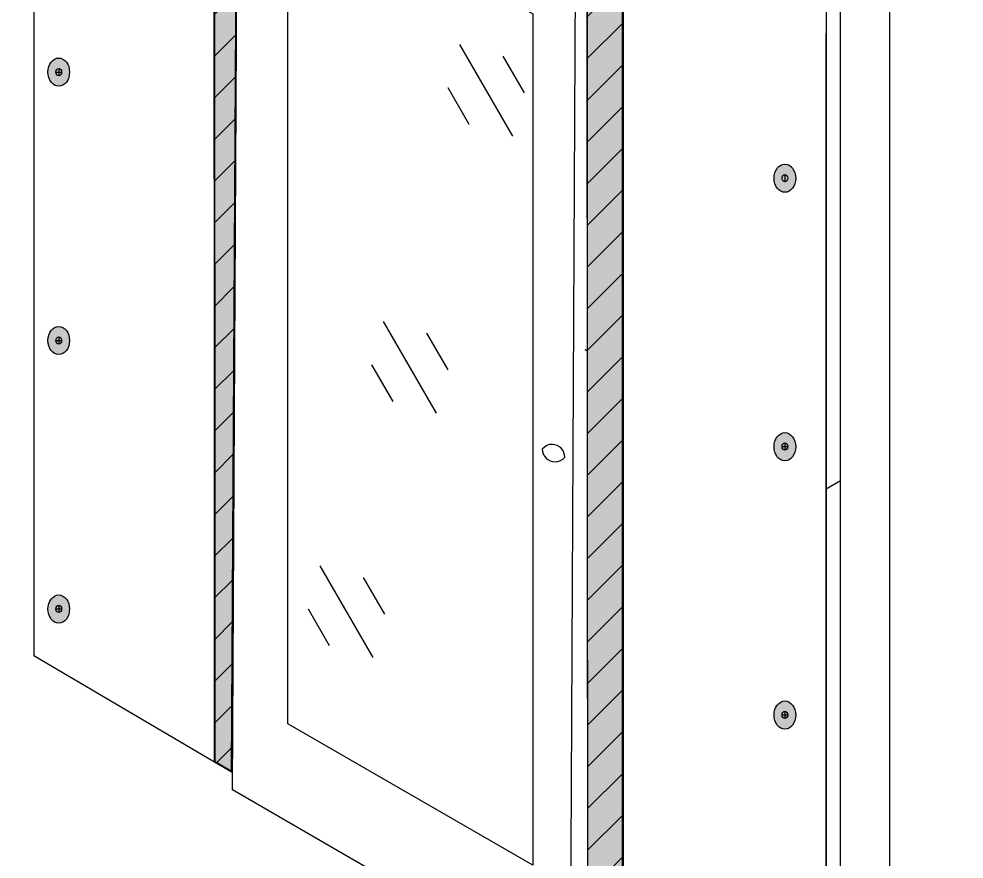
# Model space of a CAD drawing. Extents: x -1114 to 2135, y -829 to 1734.
# Drawn here: x 277.3 to 598, y 948 to 1233.1 of the extents above; entities that cross this region are included whole.
import ezdxf

# ---------------------------------------------------------------- set-up
doc = ezdxf.new("R2010")
doc.units = 0
doc.header["$MEASUREMENT"] = 0
for name, color, linetype, lineweight in [('.ATI-DETAIL', 7, 'Continuous', 0), ('.ATI-HATCH', 7, 'Continuous', 0), ('G-ANNO-TTLB', 7, 'Continuous', 0), ('Layer 12', 7, 'Continuous', 0), ('TYVEK', 7, 'Continuous', 0)]:
    doc.layers.add(name, color=color, linetype=linetype, lineweight=lineweight)
pattern_1 = [(45, (0, 0), (-7.07107, 7.07107), [])]

# ---------------------------------------------------------------- blocks, each defined once
blk = doc.blocks.new('Block_22')
at = {"layer": 'TYVEK', "color": 2, "lineweight": 18, "true_color": 0xffff00}
for points in [[(354.98, 1313.08)], [(354.98, 974.95)]]:
    blk.add_lwpolyline(points, dxfattribs=at)
blk = doc.blocks.new('Block_23')
at = {"layer": 'TYVEK', "color": 1, "lineweight": 25, "true_color": 0xff0000}
for points in [[(326.82, 995.36)], [(349.76, 982.68)]]:
    blk.add_lwpolyline(points, dxfattribs=at)
blk = doc.blocks.new('Block_34')
at = {"layer": 'TYVEK', "color": 3, "lineweight": 25, "true_color": 0x00ff00}
blk.add_line((464.3, 905.32), (349.71, 971.48), dxfattribs=at)
blk.add_lwpolyline([(349.76, 971.48), (351.53, 1310.93), (465.96, 1244.73), (464.35, 905.32)], dxfattribs=at)
blk = doc.blocks.new('Block_33')
at = {"layer": 'TYVEK', "color": 3, "lineweight": 25, "true_color": 0x00ff00}
for p, q in [((355.58, 1313.01), (351.53, 1310.93)), ((470, 1246.82), (465.96, 1244.73)), ((470.23, 908.61), (464.35, 905.32))]:
    blk.add_line(p, q, dxfattribs=at)
blk.add_lwpolyline([(355.58, 1313.01), (470, 1246.82), (470.17, 921.08)], dxfattribs=at)
at = {"layer": 'TYVEK'}
blk.add_blockref('Block_34', (0, 0), dxfattribs=at)
blk = doc.blocks.new('Block_32')
at = {"layer": 'TYVEK', "color": 3, "lineweight": 25, "true_color": 0x00ff00}
blk.add_lwpolyline([(368.46, 993.96), (368.46, 1282.87), (451.66, 1234.84), (451.66, 945.92)], close=True, dxfattribs=at)
for points in [[(462.45, 1084.35), (462.5, 1086.72), (460.63, 1088.67), (458.26, 1088.72), (456.95, 1088.75), (455.69, 1088.18), (454.86, 1087.16)], [(454.86, 1087.16), (454.86, 1084.78), (456.79, 1082.84), (459.18, 1082.84), (460.44, 1082.84), (461.63, 1083.39), (462.45, 1084.35)]]:
    blk.add_open_spline(points, degree=3, knots=[0, 0, 0, 0, 1, 1, 1, 2, 2, 2, 2], dxfattribs=at)
at = {"layer": 'TYVEK'}
blk.add_blockref('Block_33', (0, 0), dxfattribs=at)

msp = doc.modelspace()

# ---------------------------------------------------------------- hatches: boundary and pattern name
at = {"layer": '.ATI-HATCH', "true_color": 0x808080, "transparency": 33554483}
for points in [[(343.89, 980.94), (349.42, 977.85), (351.16, 1310.93), (354.98, 1313.08), (343.7, 1319.56)], [(470.17, 908.42), (482.28, 901.63), (482.17, 1239.86), (470.17, 1246.38)]]:
    msp.add_hatch(color=8, dxfattribs=at).paths.add_polyline_path(points)
at = {"layer": 'G-ANNO-TTLB', "true_color": 0xff00ff, "transparency": 33554687}
h = msp.add_hatch(color=6, dxfattribs=at)
edge = h.paths.add_edge_path()
edge.add_spline(control_points=[(1815.43, -731.7), (1815.43, -731.7), (-1114.08, -731.7), (-1114.08, -731.7), (-1114.08, -731.7), (-1114.08, 1725.3), (-1114.08, 1725.3), (-1114.08, 1725.3), (1815.43, 1725.3), (1815.43, 1725.3), (1815.43, 1725.3), (1815.43, -731.7), (1815.43, -731.7)], knot_values=[0, 0, 0, 0, 1, 1, 1, 2, 2, 2, 3, 3, 3, 4, 4, 4, 4], degree=3, periodic=0)
edge = h.paths.add_edge_path()
edge.add_spline(control_points=[(-1105.08, 1716.3), (-1105.08, 1716.3), (-1105.08, -722.7), (-1105.08, -722.7), (-1105.08, -722.7), (1806.43, -722.7), (1806.43, -722.7), (1806.43, -722.7), (1806.43, 1716.3), (1806.43, 1716.3), (1806.43, 1716.3), (-1105.08, 1716.3), (-1105.08, 1716.3)], knot_values=[0, 0, 0, 0, 1, 1, 1, 2, 2, 2, 3, 3, 3, 4, 4, 4, 4], degree=3, periodic=0)
edge.add_line((-1105.08, 1716.3), (-1105.08, 1716.3))
at = {"layer": 'Layer 12', "true_color": 0x000000, "transparency": 33554687}
h = msp.add_hatch(dxfattribs=at)
h.set_pattern_fill('_U', color=18, scale=10, angle=45, style=2, pattern_type=0)
h.set_pattern_definition(pattern_1)
h.paths.add_polyline_path([(343.9, 981.1), (343.23, 1320.11), (354.98, 1313.33), (351.2, 1310.92), (349.26, 977.98)])
h = msp.add_hatch(dxfattribs=at)
h.set_pattern_fill('_U', color=18, scale=10, angle=45, style=2, pattern_type=0)
h.set_pattern_definition(pattern_1)
h.paths.add_polyline_path([(481.92, 901.63), (470.17, 908.42), (470.17, 1246.38), (481.92, 1239.59)])
at = {"layer": 'TYVEK', "true_color": 0x003b71, "transparency": 33554687}
h = msp.add_hatch(color=156, dxfattribs=at)
h.dxf.hatch_style = 2
edge = h.paths.add_edge_path()
edge.add_ellipse((290.78, 1215.02), major_axis=(0, 4.78), ratio=0.766948, start_angle=0, end_angle=360)
h = msp.add_hatch(color=156, dxfattribs=at)
h.dxf.hatch_style = 2
edge = h.paths.add_edge_path()
edge.add_ellipse((537.16, 1179.02), major_axis=(0, 4.78), ratio=0.766948, start_angle=0, end_angle=360)
h = msp.add_hatch(color=156, dxfattribs=at)
h.dxf.hatch_style = 2
edge = h.paths.add_edge_path()
edge.add_ellipse((290.78, 1123.97), major_axis=(0, 4.78), ratio=0.766948, start_angle=0, end_angle=360)
h = msp.add_hatch(color=156, dxfattribs=at)
h.dxf.hatch_style = 2
edge = h.paths.add_edge_path()
edge.add_ellipse((537.16, 1087.94), major_axis=(0, 4.78), ratio=0.766948, start_angle=0, end_angle=360)
h = msp.add_hatch(color=156, dxfattribs=at)
h.dxf.hatch_style = 2
edge = h.paths.add_edge_path()
edge.add_ellipse((290.78, 1032.86), major_axis=(0, 4.78), ratio=0.766948, start_angle=0, end_angle=360)
h = msp.add_hatch(color=156, dxfattribs=at)
h.dxf.hatch_style = 2
edge = h.paths.add_edge_path()
edge.add_ellipse((537.16, 996.89), major_axis=(0, 4.78), ratio=0.766948, start_angle=0, end_angle=360)

# ---------------------------------------------------------------- linework, layer by layer
at = {"layer": '.ATI-DETAIL', "color": 251, "lineweight": 25, "true_color": 0x5b5b5b}
for p, q in [((444.82, 1193.27), (426.84, 1224.42)), ((448.77, 1208.01), (441.58, 1220.47)), ((430.08, 1197.22), (422.89, 1209.68)), ((418.95, 1099.27), (400.97, 1130.42)), ((422.9, 1114.01), (415.7, 1126.47)), ((404.21, 1103.22), (397.02, 1115.68)), ((397.43, 1016.41), (379.45, 1047.56)), ((401.38, 1031.15), (394.19, 1043.61)), ((382.69, 1020.36), (375.5, 1032.82))]:
    msp.add_line(p, q, dxfattribs=at)
at = {"layer": '.ATI-HATCH'}
for points in [[(343.89, 980.94), (349.42, 977.85), (351.16, 1310.93), (354.98, 1313.08), (343.7, 1319.56)], [(470.17, 908.42), (482.28, 901.63), (482.17, 1239.86), (470.17, 1246.38)]]:
    msp.add_lwpolyline(points, close=True, dxfattribs=at)
at = {"layer": 'G-ANNO-TTLB'}
for points in [[(1815.43, -731.7), (1815.43, -731.7), (-1114.08, -731.7), (-1114.08, -731.7), (-1114.08, -731.7), (-1114.08, 1725.3), (-1114.08, 1725.3), (-1114.08, 1725.3), (1815.43, 1725.3), (1815.43, 1725.3), (1815.43, 1725.3), (1815.43, -731.7), (1815.43, -731.7)], [(-1105.08, 1716.3), (-1105.08, 1716.3), (-1105.08, -722.7), (-1105.08, -722.7), (-1105.08, -722.7), (1806.43, -722.7), (1806.43, -722.7), (1806.43, -722.7), (1806.43, 1716.3), (1806.43, 1716.3), (1806.43, 1716.3), (-1105.08, 1716.3), (-1105.08, 1716.3)]]:
    msp.add_open_spline(points, degree=3, knots=[0, 0, 0, 0, 1, 1, 1, 2, 2, 2, 3, 3, 3, 4, 4, 4, 4], dxfattribs=at)
at = {"layer": 'Layer 12'}
for points in [[(343.9, 981.1), (343.23, 1320.11), (354.98, 1313.33), (351.2, 1310.92), (349.26, 977.98)], [(481.92, 901.63), (470.17, 908.42), (470.17, 1246.38), (481.92, 1239.59)]]:
    msp.add_lwpolyline(points, close=True, dxfattribs=at)
at = {"layer": 'TYVEK', "color": 18, "lineweight": 25, "true_color": 0x000000}
for p, q in [((282.38, 1439.22), (282.38, 1016.99)), ((551.17, 1285.74), (551.17, 861.38)), ((551.17, 861.38), (551.17, 1227.97)), ((343.58, 980.91), (282.38, 1017.02))]:
    msp.add_line(p, q, dxfattribs=at)
at = {"layer": 'TYVEK', "color": 3, "lineweight": 25, "true_color": 0x00ff00}
for p, q in [((343.58, 980.91), (343.58, 1319.96)), ((470, 1246.82), (470.17, 916.72)), ((470, 1246.82), (470.17, 908.6)), ((482.28, 1239.73), (482.28, 901.63)), ((349.57, 977.41), (343.58, 980.91))]:
    msp.add_line(p, q, dxfattribs=at)
at = {"layer": 'TYVEK', "color": 33, "lineweight": 25, "true_color": 0xcc9966}
msp.add_line((572.77, 873.88), (572.77, 1298.24), dxfattribs=at)
at = {"layer": 'TYVEK', "color": 2, "lineweight": 25, "true_color": 0xffff00}
for p, q in [((555.98, 864.16), (555.98, 1288.52)), ((469.3, 1120.89), (470.12, 1120.41)), ((469.4, 1120.89), (470.23, 1120.41)), ((555.98, 1076.34), (551.17, 1073.56))]:
    msp.add_line(p, q, dxfattribs=at)
at = {"layer": 'TYVEK', "color": 18, "lineweight": 25, "true_color": 0x080808}
for p, q in [((290.78, 1216.28), (290.78, 1213.82)), ((289.81, 1215.05), (291.75, 1215.05)), ((537.16, 1180.29), (537.16, 1177.82)), ((289.81, 1124), (291.75, 1124)), ((290.78, 1125.23), (290.78, 1122.77)), ((536.19, 1087.97), (538.14, 1087.97)), ((537.16, 1089.21), (537.16, 1086.74)), ((289.81, 1032.89), (291.75, 1032.89)), ((290.78, 1034.13), (290.78, 1031.66)), ((537.16, 998.16), (537.16, 995.69)), ((536.19, 996.92), (538.14, 996.92))]:
    msp.add_line(p, q, dxfattribs=at)
at = {"layer": 'TYVEK', "color": 8, "lineweight": 25, "true_color": 0x808080}
for points in [[(290.27, 1219.44)], [(286.6, 1214.66)], [(286.6, 1123.64)], [(290.27, 1118.86)]]:
    msp.add_lwpolyline(points, dxfattribs=at)
at = {"layer": 'TYVEK', "color": 1, "lineweight": 25, "true_color": 0xff0000}
msp.add_lwpolyline([(348.65, 977.98)], dxfattribs=at)
at = {"layer": 'TYVEK', "color": 18, "lineweight": 25, "true_color": 0x000000}
for centre in [(290.78, 1215.02), (537.16, 1179.02), (290.78, 1123.97), (537.16, 1087.94), (290.78, 1032.86), (537.16, 996.89)]:
    msp.add_ellipse(centre, major_axis=(0, 4.78), ratio=0.766948, dxfattribs=at)
at = {"layer": 'TYVEK', "color": 18, "lineweight": 25, "true_color": 0x080808}
for centre in [(290.78, 1215.05), (537.16, 1179.05), (290.78, 1124), (537.16, 1087.97), (290.78, 1032.89), (537.16, 996.92)]:
    msp.add_ellipse(centre, major_axis=(0, 1.23), ratio=0.788846, dxfattribs=at)

# ---------------------------------------------------------------- block references
at = {"layer": 'TYVEK'}
for name in ['Block_32', 'Block_22', 'Block_23']:
    msp.add_blockref(name, (0, 0), dxfattribs=at)

doc.saveas('drawing.dxf')
